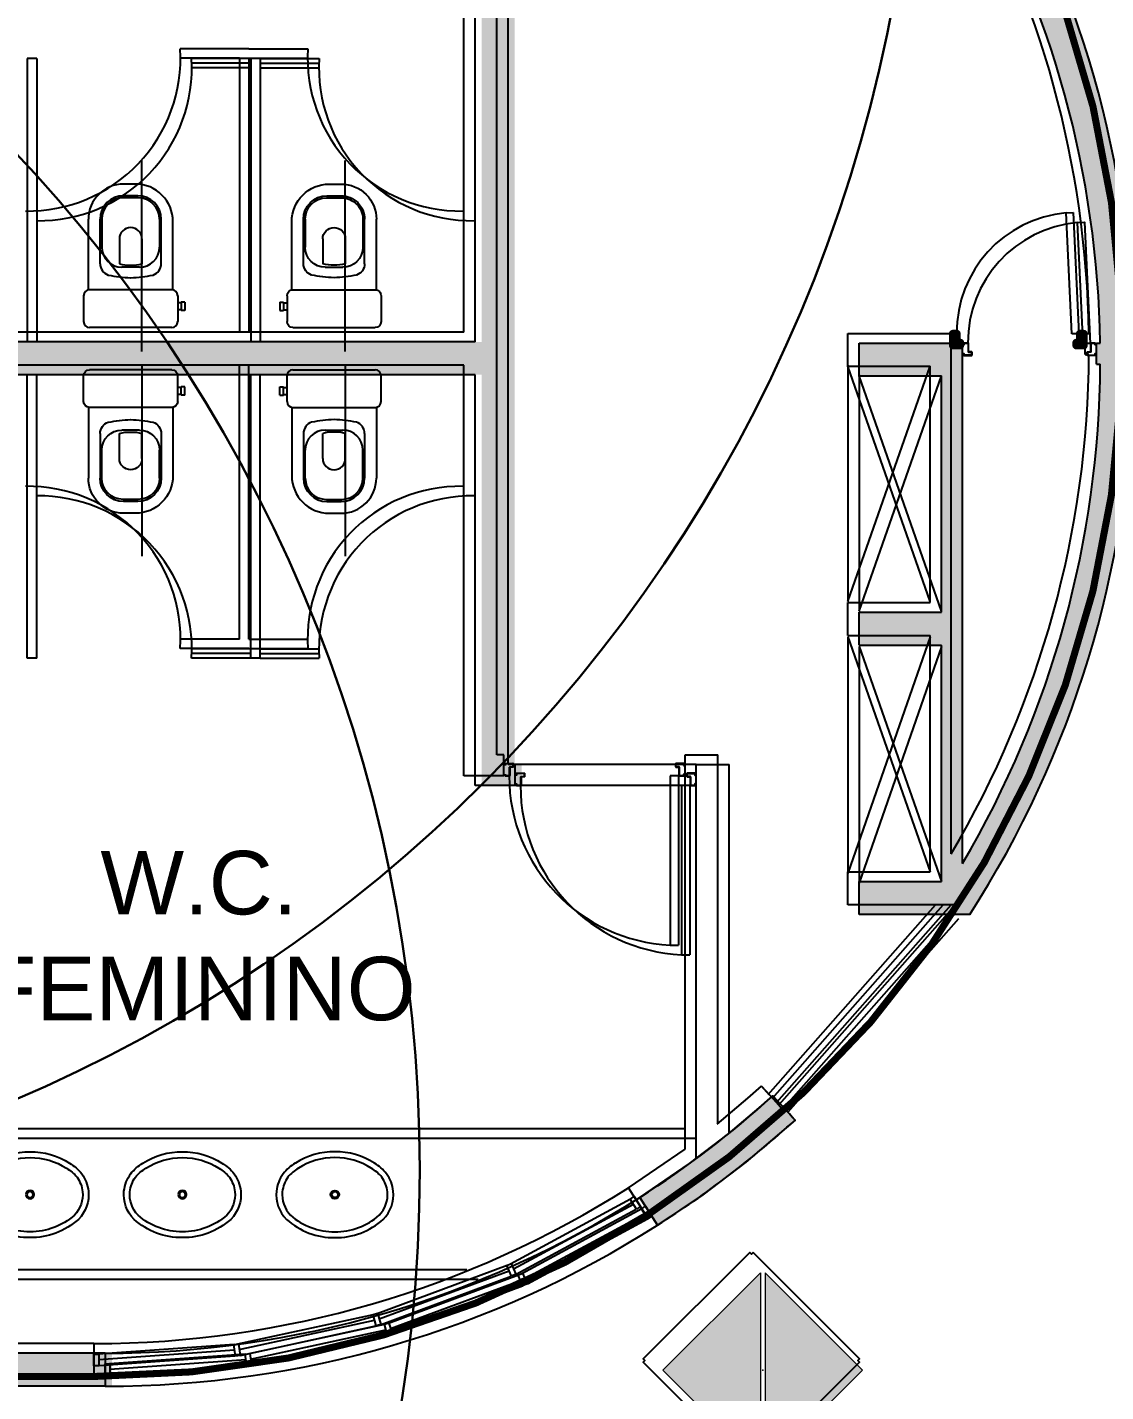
# Model space of a CAD drawing. Header units: metres. Extents: x -331 to 2982, y 362 to 2539.
# Drawn here: x 862.16 to 866.75, y 980.3 to 986.1 of the extents above; entities that cross this region are included whole.
import ezdxf

# ---------------------------------------------------------------- set-up
doc = ezdxf.new("R2010")
doc.units = ezdxf.units.M
doc.layers.get('0').update_dxf_attribs({"color": 251})
doc.layers.add('BASE', color=8, linetype='Continuous', lineweight=5)
doc.layers.add('Botoeira_antiga', color=74, linetype='Continuous', lineweight=30)
for name, color, linetype in [('Div', 251, 'Continuous'), ('Est', 251, 'Continuous'), ('Mob', 251, 'Continuous'), ('Pis', 251, 'Continuous'), ('Renato', 7, 'Continuous')]:
    doc.layers.add(name, color=color, linetype=linetype)
doc.styles.add('ARIAL', font='arial.ttf')

# ---------------------------------------------------------------- blocks, each defined once
blk = doc.blocks.new('VOG13')
at = {"layer": 'Mob'}
for p, q in [((-20, -15), (-20, -4)), ((-17.5, -1.5), (17.5, -1.5)), ((20, -15), (20, -4)), ((-23, -8.75), (-21.5, -8.75)), ((-23, -12.25), (-23, -8.75)), ((-21.5, -12.25), (-21.5, -8.75)), ((-21.5, -9), (-20, -9)), ((-23, -12.25), (-21.5, -12.25)), ((-21.5, -12), (-20, -12)), ((-18, -17.45), (-18, -46.5)), ((-17.5, -17.5), (17.5, -17.5)), ((18, -17.45), (18, -47.5)), ((-13, -28.63), (-13, -35.9)), ((-4.8, -39.2), (-4.8, -28.61)), ((-3.75, -27.1), (3.75, -27.1)), ((4.8, -39.2), (4.8, -28.61)), ((13, -28.63), (13, -35.9)), ((-13, -35.9), (-13, -47.5)), ((-12.25, -47.6), (-12.25, -35.6)), ((12.25, -47.6), (12.25, -35.6)), ((13, -35.9), (13, -47.5)), ((-3.25, -56.6), (3.25, -56.6)), ((-3, -57.5), (3, -57.5)), ((-2, -62.5), (3, -62.5))]:
    blk.add_line(p, q, dxfattribs=at)
for centre, radius, start, end in [((-17.5, -4), 2.5, 90, 180), ((17.5, -4), 2.5, 0, 90), ((-17.5, -15), 2.5, 180, 270), ((17.5, -15), 2.5, 270, 0), ((5.57, -107.06), 84.64, 93.7724, 100.27879), ((-5.57, -107.06), 84.64, 79.72121, 86.2276), ((-7.81, -28.67), 5.19, 109.37837, 179.5279), ((-3.75, -35.6), 8.5, 90, 180), ((-0.88, -40.32), 12.35, 85.90745, 108.49787), ((0.88, -40.32), 12.35, 71.50213, 94.09255), ((3.75, -35.6), 8.5, 0, 90), ((7.81, -28.67), 5.19, 0.4721, 70.62163), ((0, -39.2), 4.8, 180, 0), ((-2, -46.5), 16, 180, 270), ((-3, -47.5), 10, 180, 270), ((-3.25, -47.6), 9, 180, 270), ((3, -47.5), 10, 270, 0), ((3, -47.5), 15, 270, 0), ((3.25, -47.6), 9, 270, 0)]:
    blk.add_arc(centre, radius, start, end, dxfattribs=at)
blk = doc.blocks.new('Cuba01_pl')
at = {"layer": 'Mob'}
for radius in [0.018, 0.013]:
    blk.add_circle((0, 0), radius, dxfattribs=at)
for centre, radius, start, end in [((-0.0022, -0.1243), 0.3068, 89.5504, 122.73751), ((0.0022, -0.1243), 0.3068, 57.26249, 90.4496), ((-0.0706, -0.0303), 0.1909, 120.72503, 141.48411), ((-0.0022, -0.1243), 0.2818, 89.5504, 122.82801), ((0.0022, -0.1243), 0.2818, 57.17199, 90.4496), ((0.0706, -0.0303), 0.1909, 38.51589, 59.27497), ((-0.0906, -0.0037), 0.1589, 144.52318, 173.17666), ((-0.0906, -0.0037), 0.1339, 144.80474, 173.05731), ((-0.0706, -0.0303), 0.1659, 120.57547, 141.25329), ((0.0706, -0.0303), 0.1659, 38.74671, 59.42453), ((0.0906, -0.0037), 0.1339, 6.94269, 35.19526), ((0.0906, -0.0037), 0.1589, 6.82334, 35.47682), ((-0.0974, 0.0005), 0.1517, 174.45244, 224.38195), ((-0.0974, 0.0005), 0.1267, 174.57802, 224.00207), ((0.0974, 0.0005), 0.1267, 315.99793, 5.42198), ((0.0974, 0.0005), 0.1517, 315.61805, 5.54756), ((-0.0024, 0.1229), 0.3059, 228.32438, 270.48382), ((-0.0024, 0.1229), 0.2809, 228.50405, 270.48382), ((0.0024, 0.1229), 0.3059, 269.51618, 311.67562), ((0.0024, 0.1229), 0.2809, 269.51618, 311.49595)]:
    blk.add_arc(centre, radius, start, end, dxfattribs=at)
blk = doc.blocks.new('XR_BL2_AND_MON-REV15$0$P_M')
at = {"layer": 'Est'}
blk.add_lwpolyline([(0.4596, -0.4313), (0.4525, -0.4243), (0.4596, -0.4172), (0.0071, 0.0354), (0, 0.0283), (-0.0071, 0.0354), (-0.4596, -0.4172), (-0.4525, -0.4243), (-0.4596, -0.4313), (-0.0071, -0.8839), (0, -0.8768), (0.0071, -0.8839)], close=True, dxfattribs=at)
blk = doc.blocks.new('XR_BL2_AND_MON-REV15$0$PILAR_60X60_JUNTA')
at = {"layer": 'BASE'}
for points in [[(-0.4143, 0.01), (0, 0.4243), (0.4143, 0.01)], [(-0.4143, -0.01), (0, -0.4243), (0.4143, -0.01)]]:
    blk.add_hatch(color=256, dxfattribs=at).paths.add_polyline_path(points)
at = {"layer": 'BASE', "linetype": 'ByBlock'}
for points in [[(-0.4143, 0.01), (0, 0.4243), (0.4143, 0.01)], [(-0.4143, -0.01), (0, -0.4243), (0.4143, -0.01)]]:
    blk.add_lwpolyline(points, close=True, dxfattribs=at)
at = {"layer": 'BASE'}
blk.add_point((0, 0), dxfattribs=at)

msp = doc.modelspace()

# ---------------------------------------------------------------- hatches: boundary and pattern name
at = {"layer": 'Renato'}
for points in [[(864.096, 984.7637), (864.096, 986.5106), (864.266, 986.5106), (864.266, 986.4206), (864.236, 986.4206), (864.236, 982.9668), (864.266, 982.9668), (864.266, 982.8768), (864.096, 982.8768), (864.096, 984.6237), (861.0364, 984.6237), (861.0364, 980.4637), (862.524, 980.4637), (862.524, 980.3237), (860.8464, 980.3237), (860.8464, 980.4637), (860.8964, 980.4637), (860.8964, 982.2254), (859.136, 982.2254), (859.136, 980.723), (859.041, 980.818), (858.946, 980.723), (858.946, 985.0037), (860.0464, 985.0037), (860.0464, 984.8637), (859.136, 984.8637), (859.136, 982.3654), (860.8964, 982.3654), (860.8964, 984.8637), (860.8464, 984.8637), (860.8464, 985.0037), (860.8964, 985.0037), (860.8964, 988.9237), (859.3953, 988.9237), (859.4653, 988.9937), (859.3953, 989.0637), (862.524, 989.0637), (862.524, 988.9237), (861.0364, 988.9237), (861.0364, 984.7637)], [(865.7011, 984.7587), (865.7011, 984.6187), (866.051, 984.6187), (866.051, 983.6137), (865.7011, 983.6137), (865.7011, 983.4737), (866.051, 983.4737), (866.051, 982.4687), (865.701, 982.4687), (865.701, 982.3287), (866.1714, 982.3287, 0.279882), (866.2896, 986.8641), (866.1681, 986.7946, -0.126767), (866.7262, 984.7587), (866.711, 984.7587), (866.711, 984.6687), (866.7266, 984.6687, -0.132406), (866.141, 982.5463), (866.141, 984.7587)], [(864.7685, 981.1264), (864.9802, 981.2702), (865.1451, 981.3964), (865.2759, 981.5064), (865.3335, 981.5581), (865.4285, 981.455), (865.2196, 981.2767), (865.0359, 981.1378), (864.8437, 981.0083)]]:
    msp.add_hatch(color=256, dxfattribs=at).paths.add_polyline_path(points)

# ---------------------------------------------------------------- linework, layer by layer
at = {"lineweight": 0}
msp.add_lwpolyline([(830.51, 980.3648), (862.4472, 980.3648, 1.000162), (862.4486, 989.1047), (862.118, 989.1022), (862.118, 991.1173), (862.193, 991.1173), (862.193, 991.3073), (830.793, 991.3073), (830.793, 991.1173), (830.868, 991.1173), (830.868, 989.1048, 1.0398), (830.5074, 980.3647, 0.005135)], format="xyb", close=True, dxfattribs=at)
at = {"layer": 'Botoeira_antiga', "color": 150}
for centre in [(859.6478, 987.3417), (857.5323, 981.2429)]:
    msp.add_circle(centre, 6.3, dxfattribs=at)
at = {"layer": 'Div', "lineweight": 0}
for p, q in [((863.0656, 986.0097), (862.8144, 986.0097)), ((863.1056, 986.0097), (863.0656, 986.0097)), ((863.1056, 986.0097), (863.3569, 986.0097)), ((863.0656, 985.9697), (862.8156, 985.9697)), ((863.0656, 985.9697), (863.0656, 984.8097)), ((863.1056, 985.9697), (863.1056, 984.8097)), ((863.1056, 985.9697), (863.3556, 985.9697)), ((863.0656, 983.4997), (863.0656, 984.6597)), ((863.1056, 983.4997), (863.1056, 984.6597)), ((863.0656, 983.4997), (862.8156, 983.4997)), ((863.1056, 983.4997), (863.3556, 983.4997)), ((863.0656, 983.4597), (862.8144, 983.4597)), ((863.1056, 983.4597), (863.0656, 983.4597)), ((863.1056, 983.4597), (863.3569, 983.4597))]:
    msp.add_line(p, q, dxfattribs=at)
at = {"layer": 'Pis'}
for p, q in [((864.0206, 984.8047), (864.0206, 986.5516)), ((864.1606, 983.0079), (864.1606, 986.4616)), ((863.0656, 986.0097), (862.8144, 986.0097)), ((863.1056, 986.0097), (863.0656, 986.0097)), ((863.1056, 986.0097), (863.3569, 986.0097)), ((863.0656, 985.9697), (862.8156, 985.9697)), ((863.0656, 985.9697), (863.0656, 984.8097)), ((863.1056, 985.9697), (863.1056, 984.8097)), ((863.1056, 985.9697), (863.3556, 985.9697)), ((866.5816, 985.3121), (866.6116, 985.3129)), ((866.6055, 984.7973), (866.5816, 985.3121)), ((866.6116, 985.3129), (866.6355, 984.7982)), ((864.0206, 984.8047), (860.961, 984.8047)), ((865.653, 984.6598), (865.653, 984.7998)), ((865.653, 984.7998), (866.093, 984.7998)), ((866.093, 982.5873), (866.093, 984.7998)), ((866.6355, 984.7982), (866.6055, 984.7973)), ((866.663, 984.7098), (866.663, 984.7998)), ((866.663, 984.7998), (866.6785, 984.7998)), ((866.663, 984.7098), (866.6785, 984.7098)), ((864.0206, 984.6647), (860.961, 984.6647)), ((863.0656, 983.4997), (863.0656, 984.6597)), ((863.1056, 983.4997), (863.1056, 984.6597)), ((864.0206, 982.9179), (864.0206, 984.6647)), ((865.653, 984.6648), (865.653, 983.6598)), ((865.653, 983.6598), (866.003, 984.6598)), ((866.003, 983.6598), (865.653, 984.6598)), ((865.653, 984.6598), (866.003, 984.6598)), ((866.003, 983.6548), (866.003, 984.6598)), ((865.653, 983.5148), (865.653, 983.6548)), ((865.653, 983.6548), (866.003, 983.6548)), ((863.0656, 983.4997), (862.8156, 983.4997)), ((863.1056, 983.4997), (863.3556, 983.4997)), ((865.653, 983.5148), (866.003, 983.5148)), ((865.653, 983.5098), (866.003, 982.5098)), ((866.003, 983.5098), (865.653, 982.5048)), ((865.653, 983.5098), (865.653, 982.5048)), ((866.003, 982.5098), (866.003, 983.5148)), ((863.0656, 983.4597), (862.8144, 983.4597)), ((863.1056, 983.4597), (863.0656, 983.4597)), ((863.1056, 983.4597), (863.3569, 983.4597)), ((864.1906, 983.0079), (864.1606, 983.0079)), ((864.1906, 982.9179), (864.1906, 983.0079)), ((864.1956, 982.9629), (864.1956, 982.9693)), ((864.1964, 982.9693), (864.1964, 982.9629)), ((864.1972, 982.9709), (864.229, 982.9709)), ((864.229, 982.9701), (864.1972, 982.9701)), ((864.2298, 982.9575), (864.2298, 982.9693)), ((864.2306, 982.9693), (864.2306, 982.9575)), ((864.9206, 982.9693), (864.9206, 982.9575)), ((864.9214, 982.9575), (864.9214, 982.9693)), ((864.954, 982.9709), (864.9222, 982.9709)), ((864.9222, 982.9701), (864.954, 982.9701)), ((864.9548, 982.9693), (864.9548, 982.9629)), ((864.9556, 982.9629), (864.9556, 982.9693)), ((864.9606, 981.3307), (864.9606, 983.0079)), ((864.9606, 983.0079), (865.1006, 983.0079)), ((865.1006, 981.4418), (865.1006, 983.0079)), ((864.1906, 982.9179), (864.0206, 982.9179)), ((864.1964, 982.9629), (864.1956, 982.9629)), ((864.1956, 982.9195), (864.1956, 982.9259)), ((864.1956, 982.9259), (864.1964, 982.9259)), ((864.1964, 982.9259), (864.1964, 982.9195)), ((864.1972, 982.9187), (864.214, 982.9187)), ((864.214, 982.9179), (864.1972, 982.9179)), ((864.2148, 982.9195), (864.2148, 982.9551)), ((864.2156, 982.9551), (864.2156, 982.9195)), ((864.2164, 982.9567), (864.229, 982.9567)), ((864.229, 982.9559), (864.2164, 982.9559)), ((864.8978, 982.9179), (864.8978, 982.1987)), ((864.9328, 982.9179), (864.8978, 982.9179)), ((864.9348, 982.9567), (864.9222, 982.9567)), ((864.9222, 982.9559), (864.9348, 982.9559)), ((864.9328, 982.9179), (864.9328, 982.1987)), ((864.9356, 982.9551), (864.9356, 982.9195)), ((864.9364, 982.9195), (864.9364, 982.9551)), ((864.954, 982.9187), (864.9372, 982.9187)), ((864.9372, 982.9179), (864.954, 982.9179)), ((864.9548, 982.9629), (864.9556, 982.9629)), ((864.9556, 982.9259), (864.9548, 982.9259)), ((864.9548, 982.9259), (864.9548, 982.9195)), ((864.9556, 982.9195), (864.9556, 982.9259)), ((865.653, 982.3698), (865.653, 982.5098)), ((865.653, 982.5098), (866.003, 982.5098)), ((865.3143, 981.5642), (866.0253, 982.3698)), ((865.333, 981.5477), (866.0587, 982.3698)), ((865.3518, 981.5312), (866.092, 982.3698)), ((866.1233, 982.3698), (865.653, 982.3698)), ((864.8978, 982.1987), (864.9328, 982.1987)), ((865.2278, 981.5475), (865.2854, 981.5991)), ((865.2854, 981.5991), (865.3805, 981.4961)), ((865.097, 981.4374), (865.2278, 981.5475)), ((864.9606, 981.4179), (860.961, 981.4179)), ((864.7204, 981.1674), (864.9606, 981.3307)), ((864.9878, 981.1789), (864.7956, 981.0493)), ((864.2191, 980.8444), (864.7292, 981.1198)), ((864.7956, 981.0493), (864.7204, 981.1674)), ((864.7278, 981.119), (864.7448, 981.1296)), ((864.7278, 981.119), (864.7448, 981.1296)), ((864.7542, 981.0766), (864.7278, 981.119)), ((864.7542, 981.0766), (864.7278, 981.119)), ((864.7448, 981.1296), (864.7712, 981.0872)), ((864.7448, 981.1296), (864.7712, 981.0872)), ((864.231, 980.8224), (864.741, 981.0978)), ((864.2429, 980.8004), (864.7529, 981.0758)), ((864.7712, 981.0872), (864.7542, 981.0766)), ((864.7712, 981.0872), (864.7542, 981.0766)), ((863.6513, 980.6332), (864.204, 980.8378)), ((864.2026, 980.8372), (864.2209, 980.8453)), ((864.2228, 980.7915), (864.2026, 980.8372)), ((864.2209, 980.8453), (864.2411, 980.7995)), ((864.0325, 980.8179), (860.961, 980.8179)), ((863.66, 980.6098), (864.2127, 980.8143)), ((863.6687, 980.5863), (864.2214, 980.7909)), ((864.2411, 980.7995), (864.2228, 980.7915)), ((863.0596, 980.5035), (863.6354, 980.6288)), ((863.0649, 980.479), (863.6407, 980.6044)), ((863.634, 980.6284), (863.6532, 980.6338)), ((863.6475, 980.5803), (863.634, 980.6284)), ((863.6532, 980.6338), (863.6667, 980.5857)), ((863.0702, 980.4546), (863.646, 980.5799)), ((863.6667, 980.5857), (863.6475, 980.5803)), ((862.4472, 980.5048), (860.961, 980.5048)), ((862.4472, 980.5048), (862.4472, 980.3623)), ((863.0433, 980.5012), (862.4654, 980.4604)), ((863.0451, 980.4763), (862.4672, 980.4354)), ((863.0416, 980.5011), (863.0615, 980.5038)), ((863.0485, 980.4515), (863.0416, 980.5011)), ((863.0615, 980.5038), (863.0683, 980.4543)), ((862.4472, 980.4597), (862.4672, 980.4597)), ((862.4472, 980.4097), (862.4472, 980.4597)), ((862.4472, 980.4597), (862.4672, 980.4597)), ((862.4472, 980.4097), (862.4472, 980.4597)), ((862.4672, 980.4597), (862.4672, 980.4097)), ((862.4672, 980.4597), (862.4672, 980.4097)), ((863.0468, 980.4514), (862.4689, 980.4105)), ((863.0683, 980.4543), (863.0485, 980.4515)), ((862.4472, 980.3623), (860.771, 980.3623)), ((862.4672, 980.4097), (862.4472, 980.4097)), ((862.4672, 980.4097), (862.4472, 980.4097))]:
    msp.add_line(p, q, dxfattribs=at)
at = {"layer": 'Pis', "const_width": 0.03}
for points in [[(830.51, 980.3648), (862.4472, 980.3648, 1.000162), (862.4486, 989.1047), (862.118, 989.1022), (862.118, 991.1173), (862.193, 991.1173), (862.193, 991.3073), (830.793, 991.3073), (830.793, 991.1173), (830.868, 991.1173), (830.868, 989.1048, 1.0398), (830.5074, 980.3647, 0.005135)], [(866.1314, 984.7468, 0.414214), (866.133, 984.7484), (866.133, 984.7602, 0.414214), (866.1314, 984.7618), (866.1188, 984.7618, -0.414214), (866.118, 984.7626), (866.118, 984.7982, 0.414214), (866.1164, 984.7998), (866.0996, 984.7998, 0.414214), (866.098, 984.7982), (866.098, 984.7484, 0.414214), (866.0996, 984.7468)], [(866.6246, 984.7468, -0.414214), (866.623, 984.7484), (866.623, 984.7602, -0.414214), (866.6246, 984.7618), (866.6372, 984.7618, 0.414214), (866.638, 984.7626), (866.638, 984.7982, -0.414214), (866.6396, 984.7998), (866.6564, 984.7998, -0.414214), (866.658, 984.7982), (866.658, 984.7484, -0.414214), (866.6564, 984.7468)]]:
    msp.add_lwpolyline(points, format="xyb", close=True, dxfattribs=at)
at = {"layer": 'Pis'}
for centre, radius, start, end in [((862.4486, 984.7347), 4.37, 327.23547, 29.77938), ((862.4486, 984.7347), 4.23, 0.8806, 29.77938), ((862.1656, 985.9697), 0.65, 269.11849, 3.52812), ((864.0056, 985.9697), 0.65, 176.47188, 270.88151), ((866.6272, 984.8026), 0.5115, 95.11863, 180.31503), ((862.4486, 984.7347), 4.23, 329.49169, 359.6615), ((862.1656, 983.4997), 0.65, 356.47188, 90.88151), ((864.0056, 983.4997), 0.65, 89.11849, 183.52812), ((864.1972, 982.9693), 0.0016, 90, 180), ((864.1972, 982.9693), 0.0008, 90.00002, 180.00002), ((864.229, 982.9693), 0.0016, 360, 90), ((864.229, 982.9693), 0.0008, 359.99998, 89.99998), ((864.9222, 982.9693), 0.0016, 90, 180), ((864.9222, 982.9693), 0.0008, 90.00002, 180.00002), ((864.954, 982.9693), 0.0016, 360, 90), ((864.954, 982.9693), 0.0008, 359.99998, 89.99998), ((864.1972, 982.9195), 0.0016, 180, 270), ((864.1972, 982.9195), 0.0008, 180.00001, 270.00001), ((864.9328, 982.9179), 0.72, 180, 267.21369), ((864.214, 982.9195), 0.0016, 270, 0), ((864.214, 982.9195), 0.0008, 269.99998, 359.99998), ((864.2164, 982.9551), 0.0016, 90, 180), ((864.2164, 982.9551), 0.0008, 90.00002, 180.00002), ((864.229, 982.9575), 0.0016, 270, 0), ((864.229, 982.9575), 0.0008, 270.00002, 0.00002), ((864.9222, 982.9575), 0.0016, 180, 270), ((864.9222, 982.9575), 0.0008, 179.99998, 269.99998), ((864.9348, 982.9551), 0.0016, 360, 90), ((864.9348, 982.9551), 0.0008, 359.99998, 89.99998), ((864.9372, 982.9195), 0.0016, 180, 270), ((864.9372, 982.9195), 0.0008, 180.00002, 270.00002), ((864.954, 982.9195), 0.0016, 270, 0), ((864.954, 982.9195), 0.0008, 269.99999, 359.99999), ((849.8055, 967.2242), 21.125, 42.50006, 42.88028), ((862.5137, 984.6428), 4.2567, 302.41624, 312.33499), ((862.4471, 984.7354), 4.2306, 270.00102, 302.50351), ((862.4367, 984.755), 4.3927, 270.1364, 302.47942)]:
    msp.add_arc(centre, radius, start, end, dxfattribs=at)
at = {"layer": 'Renato'}
for p, q in [((864.0687, 984.7637, 195.166), (864.0687, 986.5105, 195.166)), ((864.2087, 982.9668, 195.166), (864.2087, 986.4205, 195.166)), ((862.1637, 985.9687, -73.8466), (862.1637, 984.7687, -73.8466)), ((862.2037, 985.9687, -73.8466), (862.1637, 985.9687, -73.8466)), ((862.2037, 985.9687, -73.8466), (862.2037, 984.7687, -73.8466)), ((863.1137, 985.9687, -73.8466), (862.8625, 985.9687, -80.4725)), ((863.1137, 985.9487, -73.8466), (862.8634, 985.9487, -80.4481)), ((863.1137, 985.9287, -73.8466), (862.8637, 985.9287, -80.44)), ((863.1137, 985.9687, -73.8466), (863.1137, 984.7687, -73.8466)), ((863.1537, 985.9687, -73.8466), (863.1137, 985.9687, -73.8466)), ((863.1537, 985.9687, -73.8466), (863.1537, 984.7687, -73.8466)), ((863.1537, 985.9687, -73.8466), (863.405, 985.9687, -80.4725)), ((863.1537, 985.9487, -73.8466), (863.404, 985.9487, -80.4481)), ((863.1537, 985.9287, -73.8466), (863.4037, 985.9287, -80.44)), ((864.0687, 984.7637, 195.166), (861.0091, 984.7637, 195.166)), ((865.7011, 984.6187, 195.166), (865.7011, 984.7587, 195.166)), ((865.7011, 984.7587, 195.166), (866.141, 984.7587, 195.166)), ((866.141, 982.5463, 195.166), (866.141, 984.7587, 195.166)), ((866.711, 984.6687, 195.166), (866.711, 984.7587, 195.166)), ((866.711, 984.7587, 195.166), (866.7266, 984.7587, 195.166)), ((866.711, 984.6687, 195.166), (866.7266, 984.6687, 195.166)), ((864.0687, 984.6237, 195.166), (861.0091, 984.6237, 195.166)), ((862.1637, 983.4187, -73.8466), (862.1637, 984.6187, -73.8466)), ((862.2037, 983.4187, -73.8466), (862.2037, 984.6187, -73.8466)), ((863.1137, 983.4187, -73.8466), (863.1137, 984.6187, -73.8466)), ((863.1537, 983.4187, -73.8466), (863.1537, 984.6187, -73.8466)), ((864.0687, 982.8768, 195.166), (864.0687, 984.6237, 195.166)), ((865.701, 984.6237, 195.166), (865.701, 983.6187, 195.166)), ((865.701, 983.6187), (866.051, 984.6187)), ((866.051, 983.6187, 195.166), (865.701, 984.6187, 195.166)), ((865.7011, 984.6187, 195.166), (866.051, 984.6187, 195.166)), ((866.051, 983.6137, 195.166), (866.051, 984.6187, 195.166)), ((865.7011, 983.4737, 195.166), (865.7011, 983.6137, 195.166)), ((865.7011, 983.6137, 195.166), (866.051, 983.6137, 195.166)), ((863.1137, 983.4387, -73.8466), (862.8634, 983.4387, -80.4481)), ((863.1137, 983.4587, -73.8466), (862.8637, 983.4587, -80.44)), ((863.1537, 983.4587, -73.8466), (863.4037, 983.4587, -80.44)), ((863.1537, 983.4387, -73.8466), (863.404, 983.4387, -80.4481)), ((865.701, 983.4687), (866.051, 982.4687)), ((866.051, 983.4687), (865.701, 982.4637, 195.166)), ((865.701, 983.4687, 195.166), (865.701, 982.4637, 195.166)), ((865.7011, 983.4737, 195.166), (866.051, 983.4737, 195.166)), ((866.051, 982.4687, 195.166), (866.051, 983.4737, 195.166)), ((862.2037, 983.4187, -73.8466), (862.1637, 983.4187, -73.8466)), ((863.1137, 983.4187, -73.8466), (862.8625, 983.4187, -80.4725)), ((863.1537, 983.4187, -73.8466), (863.1137, 983.4187, -73.8466)), ((863.1537, 983.4187, -73.8466), (863.405, 983.4187, -80.4725)), ((864.2387, 982.9668, 195.166), (864.2087, 982.9668, 195.166)), ((864.2387, 982.8768, 195.166), (864.2387, 982.9668, 195.166)), ((865.0087, 982.9668, 0), (864.2387, 982.9668, 0)), ((865.0087, 981.2932), (865.0087, 982.9668)), ((865.0087, 982.9668), (865.1487, 982.9668)), ((865.1487, 981.4008), (865.1487, 982.9668)), ((864.2387, 982.8768, 195.166), (864.0687, 982.8768, 195.166)), ((865.0087, 982.8768, 0), (864.2387, 982.8768, 0)), ((864.9459, 982.8768, 0), (864.9459, 982.1577, 0)), ((864.9809, 982.8768, 0), (864.9459, 982.8768, 0)), ((864.9809, 982.8768, 0), (864.9809, 982.1577, 0)), ((865.701, 982.3287, 195.166), (865.701, 982.4687, 195.166)), ((865.701, 982.4687, 195.166), (866.051, 982.4687, 195.166)), ((865.3624, 981.5232, 195.166), (866.088, 982.3452, 195.166)), ((865.3811, 981.5066, 195.166), (866.1068, 982.3287, 195.166)), ((865.3998, 981.4901, 195.166), (866.1255, 982.3121, 195.166)), ((866.1714, 982.3287, 195.166), (865.701, 982.3287, 195.166)), ((864.9459, 982.1577, 0), (864.9809, 982.1577, 0)), ((865.0087, 981.3768, 99.919), (861.0091, 981.3768, 99.919)), ((864.7685, 981.1264, -94.3576), (864.8437, 981.0083, -94.251)), ((864.7685, 981.1264, 195.166), (864.8437, 981.0083, 195.2726)), ((864.2672, 980.8033, 195.2193), (864.7772, 981.0787, 195.2193)), ((864.2791, 980.7813, 195.2193), (864.7891, 981.0568, 195.2193)), ((864.291, 980.7593, 195.2193), (864.801, 981.0348, 195.2193)), ((864.0806, 980.7768, 99.919), (861.0091, 980.7768, 99.919)), ((864.0806, 980.7768, 99.919), (862.2037, 980.7768, 99.919)), ((863.6994, 980.5921, 195.2193), (864.2521, 980.7967, 195.2193)), ((863.7081, 980.5687, 195.2193), (864.2608, 980.7733, 195.2193)), ((863.7167, 980.5453, 195.2193), (864.2695, 980.7498, 195.2193)), ((863.1077, 980.4624, 195.201), (863.6835, 980.5877, 195.2193)), ((863.113, 980.438, 195.201), (863.6888, 980.5633, 195.2193)), ((863.1183, 980.4136, 195.201), (863.6941, 980.5389, 195.2193)), ((862.4953, 980.4637, 195.166), (861.0091, 980.4637, 195.166)), ((862.4953, 980.4637, 292.7495), (862.4953, 980.3237, 292.7495)), ((863.0914, 980.4602, 195.201), (862.5135, 980.4193, 191.9406)), ((863.0932, 980.4352, 195.201), (862.5153, 980.3944, 191.9406)), ((863.0949, 980.4103, 195.201), (862.517, 980.3694, 191.9406)), ((862.4953, 980.3237, 195.166), (860.8191, 980.3237, 195.166))]:
    msp.add_line(p, q, dxfattribs=at)
for points in [[(862.6513, 984.7228), (862.6513, 985.0496), (862.6513, 985.5348)], [(863.5161, 984.7228), (863.5161, 985.0496), (863.5161, 985.5348)], [(862.6513, 984.6646), (862.6513, 984.3377), (862.6513, 983.8526)], [(863.5161, 984.6646), (863.5161, 984.3377), (863.5161, 983.8526)]]:
    msp.add_lwpolyline(points, dxfattribs=at)
for points in [[(866.6835, 984.7571), (866.6536, 984.7562), (866.6297, 985.271), (866.6597, 985.2719)], [(864.7685, 981.1264), (864.9802, 981.2702), (865.1451, 981.3964), (865.2759, 981.5064), (865.3335, 981.5581), (865.4285, 981.455), (865.2196, 981.2767), (865.0359, 981.1378), (864.8437, 981.0083)], [(864.7759, 981.078), (864.7929, 981.0885), (864.8193, 981.0461), (864.8023, 981.0355)], [(864.7759, 981.078), (864.7929, 981.0885), (864.8193, 981.0461), (864.8023, 981.0355)], [(864.2507, 980.7961), (864.269, 980.8042), (864.2892, 980.7585), (864.2709, 980.7504)], [(863.6821, 980.5874), (863.7013, 980.5928), (863.7148, 980.5446), (863.6956, 980.5392)], [(862.4953, 980.4187), (862.5153, 980.4187), (862.5153, 980.3687), (862.4953, 980.3687)], [(862.4953, 980.4187), (862.5153, 980.4187), (862.5153, 980.3687), (862.4953, 980.3687)], [(863.0897, 980.46), (863.1096, 980.4628), (863.1164, 980.4132), (863.0966, 980.4105)]]:
    msp.add_lwpolyline(points, close=True, dxfattribs=at)
for points in [[(866.1794, 984.7057, 0.414214), (866.181, 984.7073), (866.181, 984.7191, 0.414214), (866.1794, 984.7207), (866.1668, 984.7207, -0.414214), (866.166, 984.7215), (866.166, 984.7571, 0.414214), (866.1644, 984.7587), (866.1476, 984.7587, 0.414214), (866.146, 984.7571), (866.146, 984.7507), (866.1468, 984.7507), (866.1468, 984.7571, -0.414214), (866.1476, 984.7579), (866.1644, 984.7579, -0.414214), (866.1652, 984.7571), (866.1652, 984.7215, 0.414214), (866.1668, 984.7199), (866.1794, 984.7199, -0.414214), (866.1802, 984.7191), (866.1802, 984.7073, -0.414214), (866.1794, 984.7065), (866.1476, 984.7065, -0.414214), (866.1468, 984.7073), (866.1468, 984.7137), (866.146, 984.7137), (866.146, 984.7073, 0.414214), (866.1476, 984.7057)], [(866.6726, 984.7057, -0.414214), (866.671, 984.7073), (866.671, 984.7191, -0.414214), (866.6726, 984.7207), (866.6852, 984.7207, 0.414214), (866.686, 984.7215), (866.686, 984.7571, -0.414214), (866.6876, 984.7587), (866.7044, 984.7587, -0.414214), (866.706, 984.7571), (866.706, 984.7507), (866.7052, 984.7507), (866.7052, 984.7571, 0.414214), (866.7044, 984.7579), (866.6876, 984.7579, 0.414214), (866.6868, 984.7571), (866.6868, 984.7215, -0.414214), (866.6852, 984.7199), (866.6726, 984.7199, 0.414214), (866.6718, 984.7191), (866.6718, 984.7073, 0.414214), (866.6726, 984.7065), (866.7044, 984.7065, 0.414214), (866.7052, 984.7073), (866.7052, 984.7137), (866.706, 984.7137), (866.706, 984.7073, -0.414214), (866.7044, 984.7057)], [(864.2771, 982.9298, -0.414214), (864.2787, 982.9282), (864.2787, 982.9164, -0.414214), (864.2771, 982.9148), (864.2645, 982.9148, 0.414214), (864.2637, 982.914), (864.2637, 982.8784, -0.414214), (864.2621, 982.8768), (864.2453, 982.8768, -0.414214), (864.2437, 982.8784), (864.2437, 982.8848), (864.2445, 982.8848), (864.2445, 982.8784, 0.414214), (864.2453, 982.8776), (864.2621, 982.8776, 0.414214), (864.2629, 982.8784), (864.2629, 982.914, -0.414214), (864.2645, 982.9156), (864.2771, 982.9156, 0.414214), (864.2779, 982.9164), (864.2779, 982.9282, 0.414214), (864.2771, 982.929), (864.2453, 982.929, 0.414214), (864.2445, 982.9282), (864.2445, 982.9218), (864.2437, 982.9218), (864.2437, 982.9282, -0.414214), (864.2453, 982.9298)], [(864.9703, 982.9298, 0.414214), (864.9687, 982.9282), (864.9687, 982.9164, 0.414214), (864.9703, 982.9148), (864.9829, 982.9148, -0.414214), (864.9837, 982.914), (864.9837, 982.8784, 0.414214), (864.9853, 982.8768), (865.0021, 982.8768, 0.414214), (865.0037, 982.8784), (865.0037, 982.8848), (865.0029, 982.8848), (865.0029, 982.8784, -0.414214), (865.0021, 982.8776), (864.9853, 982.8776, -0.414214), (864.9845, 982.8784), (864.9845, 982.914, 0.414214), (864.9829, 982.9156), (864.9703, 982.9156, -0.414214), (864.9695, 982.9164), (864.9695, 982.9282, -0.414214), (864.9703, 982.929), (865.0021, 982.929, -0.414214), (865.0029, 982.9282), (865.0029, 982.9218), (865.0037, 982.9218), (865.0037, 982.9282, 0.414214), (865.0021, 982.9298)]]:
    msp.add_lwpolyline(points, format="xyb", close=True, dxfattribs=at)
for centre, radius, start, end in [((862.4967, 984.6937), 4.37, 327.23547, 29.77938), ((862.4967, 984.6937), 4.23, 0.8806, 29.77938), ((862.2137, 985.9287), 0.65, 269.11849, 3.52812), ((864.0537, 985.9287), 0.65, 176.47188, 270.88151), ((866.6753, 984.7615), 0.5115, 95.11863, 180.31503), ((862.4967, 984.6937), 4.23, 329.49169, 359.6615), ((862.2137, 983.4587), 0.65, 356.47188, 90.88151), ((864.0537, 983.4587), 0.65, 89.11849, 183.52812), ((864.9809, 982.8768), 0.72, 180, 267.21369), ((862.5618, 984.6017), 4.1167, 302.41437, 312.32292), ((849.8536, 967.1832), 21.125, 42.50006, 42.88028), ((862.5618, 984.6017), 4.2567, 302.41624, 312.33499), ((862.4952, 984.6943), 4.2306, 270.00102, 302.50351), ((862.4979, 984.6851), 4.3614, 269.96551, 302.53795)]:
    msp.add_arc(centre, radius, start, end, dxfattribs=at)

# ---------------------------------------------------------------- block references
at = {"layer": 'Pis', "extrusion": (0, 0, -1), "yscale": 0.01000000000021828, "rotation": 180}
for p, xscale, zscale in [((-862.6032, 984.8097), -0.01000000000021828, -0.01000000000021828), ((-863.4681, 984.8097), 0.01000000000021828, -0.009999999999990905)]:
    msp.add_blockref('VOG13', p, dxfattribs=dict(at, xscale=xscale, zscale=zscale))
at = {"layer": 'Pis', "extrusion": (0, 0, -1), "yscale": 0.01000000000021828}
for p, xscale, zscale in [((-862.6032, 984.6597), 0.01000000000021828, -0.009999999999990905), ((-863.4681, 984.6597), -0.01000000000021828, -0.01000000000021828)]:
    msp.add_blockref('VOG13', p, dxfattribs=dict(at, xscale=xscale, zscale=zscale))
at = {"layer": 'Pis', "xscale": -1}
for p in [(862.1753, 981.1381), (862.8232, 981.1381)]:
    msp.add_blockref('Cuba01_pl', p, dxfattribs=at)
at = {"layer": 'Pis'}
msp.add_blockref('Cuba01_pl', (863.4716, 981.1381), dxfattribs=at)
at = {"layer": 'Pis', "rotation": 90}
msp.add_blockref('XR_BL2_AND_MON-REV15$0$P_M', (864.8187, 980.4323), dxfattribs=at)
at = {"layer": 'Renato', "rotation": 89.99999999999999}
msp.add_blockref('XR_BL2_AND_MON-REV15$0$PILAR_60X60_JUNTA', (865.291, 980.3912, 195.166), dxfattribs=at)

# ---------------------------------------------------------------- texts
at = {"layer": 'Pis', "insert": (862.8934, 981.8755), "char_height": 0.27, "width": 2.2626, "attachment_point": 8, "style": 'ARIAL'}
msp.add_mtext('W.C.\\PFEMININO', dxfattribs=at)

doc.saveas('drawing.dxf')
